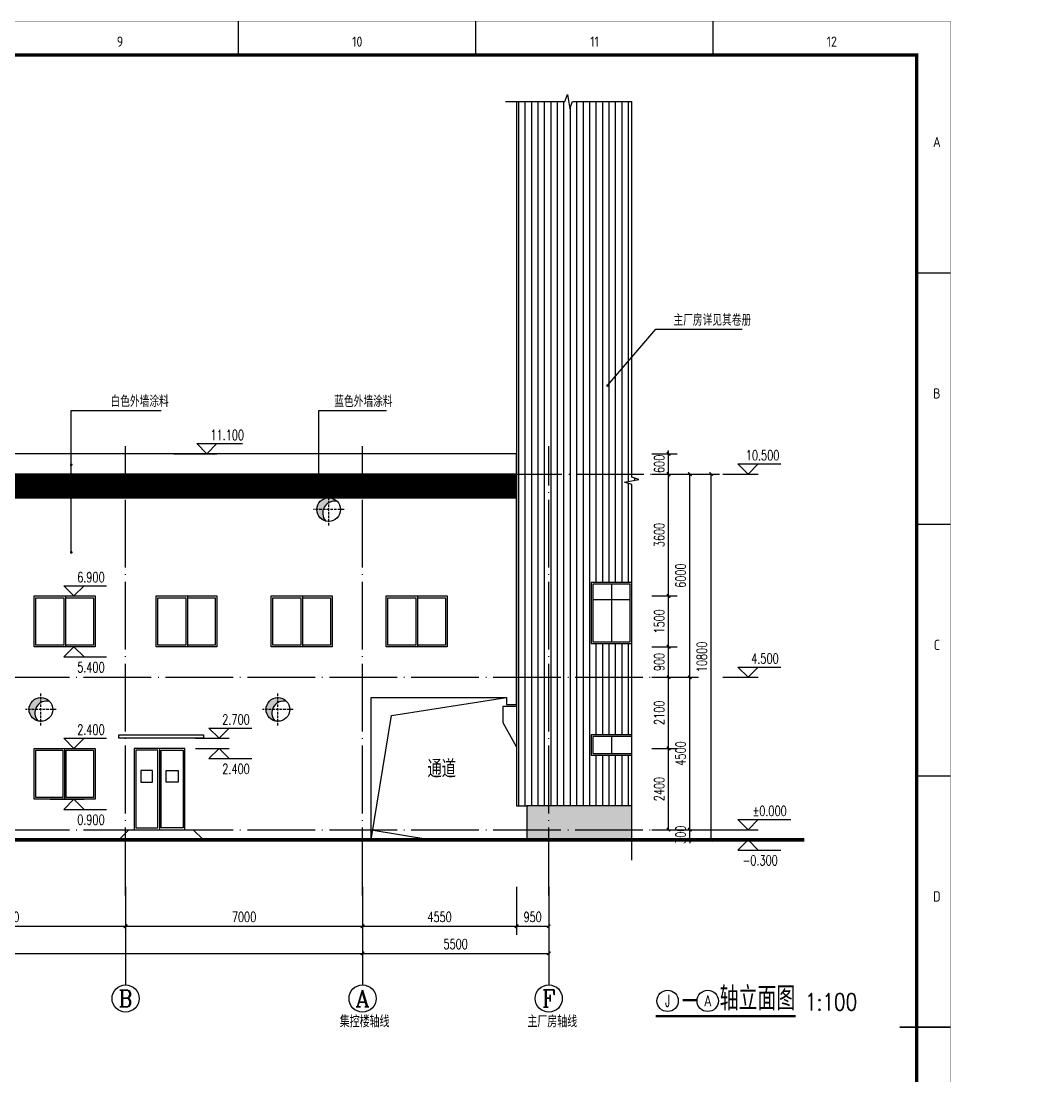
# Model space of a CAD drawing. Extents: x -93062 to 326984, y -142534 to 91021.
# Drawn here: x -1939 to 27712, y -94188 to -63046 of the extents above; entities that cross this region are included whole.
import ezdxf
from ezdxf.enums import TextEntityAlignment as Align

# ---------------------------------------------------------------- set-up
doc = ezdxf.new("R2010")
doc.units = 0
doc.header["$LTSCALE"] = 1000
doc.header["$MEASUREMENT"] = 0
doc.linetypes.add('DASH', pattern=[0.35, 0.25, -0.1])
doc.linetypes.add('DOTE', pattern=[2.42, 2, -0.2, 0.02, -0.2])
doc.layers.get('0').update_dxf_attribs({"color": 8})
doc.layers.get('Defpoints').update_dxf_attribs({"color": 8})
for name, color, linetype in [('AXIS', 8, 'Continuous'), ('AXIS_TEXT', 8, 'Continuous'), ('CENTRE LINE', 8, 'DOTE'), ('DIM_ELEV', 8, 'Continuous'), ('DIM_LEAD', 8, 'Continuous'), ('DIM_SYMB', 8, 'Continuous'), ('DOTE', 8, 'DOTE'), ('GROUND', 8, 'Continuous'), ('HOLE', 8, 'Continuous'), ('PROFILED STEEL SHEET', 8, 'Continuous'), ('PUB_DIM', 8, 'Continuous'), ('PUB_TEXT', 8, 'Continuous'), ('STAIR', 8, 'Continuous'), ('TEXT', 8, 'Continuous'), ('WALL', 8, 'Continuous'), ('WINDOW', 8, 'Continuous')]:
    doc.layers.add(name, color=color, linetype=linetype)
doc.styles.add('_TCH_AXIS', font='COMPLEX', dxfattribs={"bigfont": 'GBCBIG'})
doc.styles.add('_TCH_DIM', font='SIMPLEX', dxfattribs={"bigfont": 'GBCBIG'})
doc.styles.add('_TCH_DIM_T3', font='SIMPLEX', dxfattribs={"width": 0.705882, "bigfont": 'GBCBIG'})
doc.styles.add('HZTXT', font='geditxt.shx', dxfattribs={"width": 0.8, "bigfont": 'hztxt1.shx'})
doc.styles.get("Standard").update_dxf_attribs({"font": 'gbenor.shx', "bigfont": 'gbcbig.shx'})
doc.styles.add('TK', font='GEDITXT.SHX', dxfattribs={"width": 0.85, "height": 3.5, "bigfont": 'DXT.SHX'})
doc.dimstyles.new('_TCH_ARCH&&100', dxfattribs={"dimtxt": 297.5, "dimasz": 100, "dimexe": 250, "dimexo": 300, "dimgap": 126.25, "dimtad": 1, "dimdec": 0, "dimzin": 0, "dimdsep": 46, "dimtxsty": '_TCH_DIM_T3', "dimblk": 'ARCHTICK', "dimcen": 0.09, "dimazin": 2, "dimtfac": 1, "dimtdec": 0, "dimtix": 1, "dimtmove": 2, "dimatfit": 3, "dimfxl": 1, "dimtolj": 1, "dimtzin": 0, "dimarcsym": 0})

# ---------------------------------------------------------------- blocks, each defined once
blk = doc.blocks.new('dgdsgagd')
at = {"layer": 'WINDOW'}
blk.add_line((750, 2400), (750, 0), dxfattribs=at)
for points in [[(0, 0), (1500, 0), (1500, 2400), (0, 2400)], [(50, 50), (700, 50), (700, 2350), (50, 2350)], [(1450, 50), (800, 50), (800, 2350), (1450, 2350)], [(200, 1400), (550, 1400), (550, 1750), (200, 1750)], [(1300, 1400), (950, 1400), (950, 1750), (1300, 1750)]]:
    blk.add_lwpolyline(points, close=True, dxfattribs=at)
blk = doc.blocks.new('afdsfsaf')
at = {"layer": 'WINDOW'}
for p, q in [((875, 1450), (875, 50)), ((925, 1500), (925, 0))]:
    blk.add_line(p, q, dxfattribs=at)
blk.add_lwpolyline([(1800, 1500), (1800, 0), (0, 0), (0, 1500)], close=True, dxfattribs=at)
for points in [[(875, 50), (50, 50), (50, 1450), (875, 1450)], [(925, 1450), (1750, 1450), (1750, 50), (925, 50)]]:
    blk.add_lwpolyline(points, dxfattribs=at)
for points in [[(184, 738, 0, 0, 0), (585.5, 738, 40, 0, 0), (735.5, 738, 0, 0, 0)], [(1616, 738, 0, 0, 0), (1214.5, 738, 40, 0, 0), (1064.5, 738, 0, 0, 0)]]:
    blk.add_lwpolyline(points, format="xyseb", dxfattribs=at)
blk = doc.blocks.new('GEDI_WK_A1')
at = {"color": 3}
for p, q in [((630.75, 584), (630.75, 594)), ((700.83, 584), (700.83, 594)), ((770.92, 584), (770.92, 594)), ((831, 519.75), (841, 519.75)), ((831, 445.5), (841, 445.5)), ((831, 371.25), (841, 371.25)), ((831, 297), (841, 297))]:
    blk.add_line(p, q, dxfattribs=at)
for points, const_width in [([(0, 0), (841, 0), (841, 594), (0, 594)], 0.1), ([(25, 10), (831, 10), (831, 584), (25, 584)], 1)]:
    blk.add_lwpolyline(points, close=True, dxfattribs=dict(at, const_width=const_width))
at = {"color": 3, "const_width": 0.5}
blk.add_lwpolyline([(826, 297), (841, 297)], dxfattribs=at)
at = {"color": 3}
for s, p in [('9', (595.71, 588)), ('10', (665.79, 588)), ('11', (735.88, 588)), ('12', (805.96, 588))]:
    blk.add_text(s, height=3, dxfattribs=at).set_placement(p, align=Align.MIDDLE)
for s, p in [('A', (837, 556.88)), ('B', (837, 482.62)), ('C', (837, 408.38)), ('D', (837, 334.12))]:
    blk.add_text(s, height=3, dxfattribs=at).set_placement(p, align=Align.CENTER)
blk = doc.blocks.new('A$C67E35CD0')
blk.add_blockref('GEDI_WK_A1', (0, 0))
at = {"style": 'TK', "width": 0.85}
for tag, height, p in [('PROJECTNAME', 4.75, (776, 44)), ('PHASE', 4, (818, 44)), ('DRAWINGNAME', 4.75, (786, 31))]:
    blk.add_attdef(tag, text='', height=height, dxfattribs=at).set_placement(p, align=Align.MIDDLE_CENTER)
for tag, p, height in [('APPROVE', (663, 32.75), 3.5), ('DESIGN', (708, 32.75), 3.5), ('REVIEW1', (663, 25.75), 3.5), ('DRAW', (708, 25.75), 3.5), ('REVIEW2', (663, 18.75), 3.5), ('PROPORTION', (708, 18.75), 3.5), ('DRAWINGNUMBER', (758, 18.5), 4), ('CHECK', (663, 11.75), 3.5), ('DATE', (708, 11.75), 3.5), ('VERSION', (824, 11.75), 3.5)]:
    blk.add_attdef(tag, p, '', height=height, dxfattribs=at)
blk = doc.blocks.new('afefqwer')
at = {"xscale": 100, "yscale": 100, "zscale": 100}
blk.add_blockref('A$C67E35CD0', (-84100, 0), dxfattribs=at)
blk = doc.blocks.new('89')
at = {"layer": 'WINDOW'}
for p, q in [((-750, 1750), (-750, 50)), ((-1300, 1300), (-200, 1300))]:
    blk.add_line(p, q, dxfattribs=at)
for points in [[(-1350, 0), (-150, 0), (-150, 1800), (-1350, 1800)], [(-1300, 50), (-200, 50), (-200, 1750), (-1300, 1750)]]:
    blk.add_lwpolyline(points, close=True, dxfattribs=at)
blk = doc.blocks.new('dafdsf')
at = {"layer": 'HOLE'}
h = blk.add_hatch(color=256, dxfattribs=at)
h.dxf.hatch_style = 1
h.paths.add_polyline_path([(-225, 0, 0.342373), (-56, -218, -0.74588), (166, 152, 0.684245)])
at = {"layer": 'HOLE', "color": 251, "linetype": 'DASH', "ltscale": 0.2}
for p, q in [((0, -303), (0, 303)), ((291, 0), (-291, 0))]:
    blk.add_line(p, q, dxfattribs=at)
at = {"layer": 'HOLE'}
blk.add_circle((0, 0), 225, dxfattribs=at)
blk.add_arc((110, -66), 225, 75.5992, 222.4733, dxfattribs=at)
blk = doc.blocks.new('dsafsaf')
at = {"layer": 'WINDOW'}
for points in [[(1800, 1500), (1800, 0), (0, 0), (0, 1500)], [(850, 50), (50, 50), (50, 1450), (850, 1450)], [(950, 50), (950, 1450), (1750, 1450), (1750, 50)]]:
    blk.add_lwpolyline(points, close=True, dxfattribs=at)
blk.add_lwpolyline([(900, 1500), (900, 0)], dxfattribs=at)
blk = doc.blocks.new('_ArchTick')
at = {"color": 0, "linetype": 'ByBlock', "const_width": 0.4}
blk.add_lwpolyline([(-0.5, -0.5), (0.5, 0.5)], dxfattribs=at)
blk = doc.blocks.new('*D985')
at = {"layer": 'Defpoints', "color": 0, "transparency": 16777216}
for p in [(16389, -84519), (17186, -84519), (16389, -86919)]:
    blk.add_point(p, dxfattribs=at)
at = {"layer": 'PUB_DIM', "color": 0, "lineweight": -2, "transparency": 16777216}
for p, q in [((16689, -84519), (17436, -84519)), ((17186, -86919), (17186, -84519)), ((16689, -86919), (17436, -86919))]:
    blk.add_line(p, q, dxfattribs=at)
at = {"layer": 'PUB_DIM', "color": 0, "lineweight": -2, "transparency": 16777216, "xscale": 100, "yscale": 100, "zscale": 100}
for p, rotation in [((17186, -84519), 90), ((17186, -86919), 270)]:
    blk.add_blockref('_ArchTick', p, dxfattribs=dict(at, rotation=rotation))
at = {"layer": 'PUB_DIM', "color": 0, "transparency": 16777216, "insert": (16911, -85719), "char_height": 297.5, "attachment_point": 5, "rotation": 90, "style": '_TCH_DIM_T3'}
blk.add_mtext('\\A1;2400', dxfattribs=at)
blk = doc.blocks.new('*D986')
at = {"layer": 'Defpoints', "color": 0, "transparency": 16777216}
for p in [(16389, -82419), (17186, -82419), (16389, -84519)]:
    blk.add_point(p, dxfattribs=at)
at = {"layer": 'PUB_DIM', "color": 0, "lineweight": -2, "transparency": 16777216}
for p, q in [((16689, -82419), (17436, -82419)), ((17186, -84519), (17186, -82419)), ((16689, -84519), (17436, -84519))]:
    blk.add_line(p, q, dxfattribs=at)
at = {"layer": 'PUB_DIM', "color": 0, "lineweight": -2, "transparency": 16777216, "xscale": 100, "yscale": 100, "zscale": 100}
for p, rotation in [((17186, -82419), 90), ((17186, -84519), 270)]:
    blk.add_blockref('_ArchTick', p, dxfattribs=dict(at, rotation=rotation))
at = {"layer": 'PUB_DIM', "color": 0, "transparency": 16777216, "insert": (16911, -83469), "char_height": 297.5, "attachment_point": 5, "rotation": 90, "style": '_TCH_DIM_T3'}
blk.add_mtext('\\A1;2100', dxfattribs=at)
blk = doc.blocks.new('*D987')
at = {"layer": 'Defpoints', "color": 0, "transparency": 16777216}
for p in [(16389, -81519), (17186, -81519), (16389, -82419)]:
    blk.add_point(p, dxfattribs=at)
at = {"layer": 'PUB_DIM', "color": 0, "lineweight": -2, "transparency": 16777216}
for p, q in [((16689, -81519), (17436, -81519)), ((17186, -82419), (17186, -81519)), ((16689, -82419), (17436, -82419))]:
    blk.add_line(p, q, dxfattribs=at)
at = {"layer": 'PUB_DIM', "color": 0, "lineweight": -2, "transparency": 16777216, "xscale": 100, "yscale": 100, "zscale": 100}
for p, rotation in [((17186, -81519), 90), ((17186, -82419), 270)]:
    blk.add_blockref('_ArchTick', p, dxfattribs=dict(at, rotation=rotation))
at = {"layer": 'PUB_DIM', "color": 0, "transparency": 16777216, "insert": (16911, -81969), "char_height": 297.5, "attachment_point": 5, "rotation": 90, "style": '_TCH_DIM_T3'}
blk.add_mtext('\\A1;900', dxfattribs=at)
blk = doc.blocks.new('*D988')
at = {"layer": 'Defpoints', "color": 0, "transparency": 16777216}
for p in [(16389, -80019), (17186, -80019), (16389, -81519)]:
    blk.add_point(p, dxfattribs=at)
at = {"layer": 'PUB_DIM', "color": 0, "lineweight": -2, "transparency": 16777216}
for p, q in [((16689, -80019), (17436, -80019)), ((17186, -81519), (17186, -80019)), ((16689, -81519), (17436, -81519))]:
    blk.add_line(p, q, dxfattribs=at)
at = {"layer": 'PUB_DIM', "color": 0, "lineweight": -2, "transparency": 16777216, "xscale": 100, "yscale": 100, "zscale": 100}
for p, rotation in [((17186, -80019), 90), ((17186, -81519), 270)]:
    blk.add_blockref('_ArchTick', p, dxfattribs=dict(at, rotation=rotation))
at = {"layer": 'PUB_DIM', "color": 0, "transparency": 16777216, "insert": (16911, -80769), "char_height": 297.5, "attachment_point": 5, "rotation": 90, "style": '_TCH_DIM_T3'}
blk.add_mtext('\\A1;1500', dxfattribs=at)
blk = doc.blocks.new('*D989')
at = {"layer": 'Defpoints', "color": 0, "transparency": 16777216}
for p in [(16389, -76419), (17186, -76419), (16389, -80019)]:
    blk.add_point(p, dxfattribs=at)
at = {"layer": 'PUB_DIM', "color": 0, "lineweight": -2, "transparency": 16777216}
for p, q in [((16689, -76419), (17436, -76419)), ((17186, -80019), (17186, -76419)), ((16689, -80019), (17436, -80019))]:
    blk.add_line(p, q, dxfattribs=at)
at = {"layer": 'PUB_DIM', "color": 0, "lineweight": -2, "transparency": 16777216, "xscale": 100, "yscale": 100, "zscale": 100}
for p, rotation in [((17186, -76419), 90), ((17186, -80019), 270)]:
    blk.add_blockref('_ArchTick', p, dxfattribs=dict(at, rotation=rotation))
at = {"layer": 'PUB_DIM', "color": 0, "transparency": 16777216, "insert": (16911, -78219), "char_height": 297.5, "attachment_point": 5, "rotation": 90, "style": '_TCH_DIM_T3'}
blk.add_mtext('\\A1;3600', dxfattribs=at)
blk = doc.blocks.new('*D990')
at = {"layer": 'Defpoints', "color": 0, "transparency": 16777216}
for p in [(16389, -75819), (17186, -75819), (16389, -76419)]:
    blk.add_point(p, dxfattribs=at)
at = {"layer": 'PUB_DIM', "color": 0, "lineweight": -2, "transparency": 16777216}
for p, q in [((16689, -75819), (17436, -75819)), ((17186, -75819), (17186, -75719)), ((17186, -76419), (17186, -75819)), ((16689, -76419), (17436, -76419)), ((17186, -76419), (17186, -76519))]:
    blk.add_line(p, q, dxfattribs=at)
at = {"layer": 'PUB_DIM', "color": 0, "lineweight": -2, "transparency": 16777216, "xscale": 100, "yscale": 100, "zscale": 100}
for p, rotation in [((17186, -75819), 270), ((17186, -76419), 90)]:
    blk.add_blockref('_ArchTick', p, dxfattribs=dict(at, rotation=rotation))
at = {"layer": 'PUB_DIM', "color": 0, "transparency": 16777216, "insert": (16911, -76119), "char_height": 297.5, "attachment_point": 5, "rotation": 90, "style": '_TCH_DIM_T3'}
blk.add_mtext('\\A1;600', dxfattribs=at)
blk = doc.blocks.new('*D991')
at = {"layer": 'Defpoints', "color": 0, "transparency": 16777216}
for p in [(16896, -76419), (18445, -76419), (16896, -87219)]:
    blk.add_point(p, dxfattribs=at)
at = {"layer": 'PUB_DIM', "color": 0, "lineweight": -2, "transparency": 16777216}
for p, q in [((17196, -76419), (18695, -76419)), ((18445, -87219), (18445, -76419)), ((17196, -87219), (18695, -87219))]:
    blk.add_line(p, q, dxfattribs=at)
at = {"layer": 'PUB_DIM', "color": 0, "lineweight": -2, "transparency": 16777216, "xscale": 100, "yscale": 100, "zscale": 100}
for p, rotation in [((18445, -76419), 90), ((18445, -87219), 270)]:
    blk.add_blockref('_ArchTick', p, dxfattribs=dict(at, rotation=rotation))
at = {"layer": 'PUB_DIM', "color": 0, "transparency": 16777216, "insert": (18170, -81819), "char_height": 297.5, "attachment_point": 5, "rotation": 90, "style": '_TCH_DIM_T3'}
blk.add_mtext('\\A1;10800', dxfattribs=at)
blk = doc.blocks.new('*D992')
at = {"layer": 'Defpoints', "color": 0, "transparency": 16777216}
for p in [(17019, -86919), (17816, -86919), (17019, -87219)]:
    blk.add_point(p, dxfattribs=at)
at = {"layer": 'PUB_DIM', "color": 0, "lineweight": -2, "transparency": 16777216}
for p, q in [((17816, -86919), (17816, -86819)), ((17319, -86919), (18066, -86919)), ((17816, -87219), (17816, -86919)), ((17319, -87219), (18066, -87219)), ((17816, -87219), (17816, -87319))]:
    blk.add_line(p, q, dxfattribs=at)
at = {"layer": 'PUB_DIM', "color": 0, "lineweight": -2, "transparency": 16777216, "xscale": 100, "yscale": 100, "zscale": 100}
for p, rotation in [((17816, -86919), 270), ((17816, -87219), 90)]:
    blk.add_blockref('_ArchTick', p, dxfattribs=dict(at, rotation=rotation))
at = {"layer": 'PUB_DIM', "color": 0, "transparency": 16777216, "insert": (17541, -87069), "char_height": 297.5, "attachment_point": 5, "rotation": 90, "style": '_TCH_DIM_T3'}
blk.add_mtext('\\A1;300', dxfattribs=at)
blk = doc.blocks.new('*D993')
at = {"layer": 'Defpoints', "color": 0, "transparency": 16777216}
for p in [(17019, -82419), (17816, -82419), (17019, -86919)]:
    blk.add_point(p, dxfattribs=at)
at = {"layer": 'PUB_DIM', "color": 0, "lineweight": -2, "transparency": 16777216}
for p, q in [((17319, -82419), (18066, -82419)), ((17816, -86919), (17816, -82419)), ((17319, -86919), (18066, -86919))]:
    blk.add_line(p, q, dxfattribs=at)
at = {"layer": 'PUB_DIM', "color": 0, "lineweight": -2, "transparency": 16777216, "xscale": 100, "yscale": 100, "zscale": 100}
for p, rotation in [((17816, -82419), 90), ((17816, -86919), 270)]:
    blk.add_blockref('_ArchTick', p, dxfattribs=dict(at, rotation=rotation))
at = {"layer": 'PUB_DIM', "color": 0, "transparency": 16777216, "insert": (17541, -84669), "char_height": 297.5, "attachment_point": 5, "rotation": 90, "style": '_TCH_DIM_T3'}
blk.add_mtext('\\A1;4500', dxfattribs=at)
blk = doc.blocks.new('*D994')
at = {"layer": 'Defpoints', "color": 0, "transparency": 16777216}
for p in [(17019, -76419), (17816, -76419), (17019, -82419)]:
    blk.add_point(p, dxfattribs=at)
at = {"layer": 'PUB_DIM', "color": 0, "lineweight": -2, "transparency": 16777216}
for p, q in [((17319, -76419), (18066, -76419)), ((17816, -82419), (17816, -76419)), ((17319, -82419), (18066, -82419))]:
    blk.add_line(p, q, dxfattribs=at)
at = {"layer": 'PUB_DIM', "color": 0, "lineweight": -2, "transparency": 16777216, "xscale": 100, "yscale": 100, "zscale": 100}
for p, rotation in [((17816, -76419), 90), ((17816, -82419), 270)]:
    blk.add_blockref('_ArchTick', p, dxfattribs=dict(at, rotation=rotation))
at = {"layer": 'PUB_DIM', "color": 0, "transparency": 16777216, "insert": (17541, -79419), "char_height": 297.5, "attachment_point": 5, "rotation": 90, "style": '_TCH_DIM_T3'}
blk.add_mtext('\\A1;6000', dxfattribs=at)
blk = doc.blocks.new('*D1014')
at = {"layer": 'AXIS', "color": 0, "lineweight": -2, "transparency": 16777216}
for p, q in [((12697, -88608), (12697, -90020)), ((13647, -88608), (13647, -90020)), ((12697, -89770), (13647, -89770))]:
    blk.add_line(p, q, dxfattribs=at)
at = {"layer": 'Defpoints', "color": 0, "transparency": 16777216}
for p in [(12697, -88308), (13647, -88308), (13647, -89770)]:
    blk.add_point(p, dxfattribs=at)
at = {"layer": 'AXIS', "color": 0, "lineweight": -2, "transparency": 16777216, "xscale": 100, "yscale": 100, "zscale": 100, "rotation": 180}
blk.add_blockref('_ArchTick', (12697, -89770), dxfattribs=at)
at = {"layer": 'AXIS', "color": 0, "lineweight": -2, "transparency": 16777216, "xscale": 100, "yscale": 100, "zscale": 100}
blk.add_blockref('_ArchTick', (13647, -89770), dxfattribs=at)
at = {"layer": 'AXIS', "color": 0, "transparency": 16777216, "insert": (13172, -89495), "char_height": 297.5, "attachment_point": 5, "style": '_TCH_DIM_T3'}
blk.add_mtext('\\A1;950', dxfattribs=at)
blk = doc.blocks.new('*D1015')
at = {"layer": 'AXIS', "color": 0, "lineweight": -2, "transparency": 16777216}
for p, q in [((8147, -88608), (8147, -90020)), ((12697, -88608), (12697, -90020)), ((8147, -89770), (12697, -89770))]:
    blk.add_line(p, q, dxfattribs=at)
at = {"layer": 'Defpoints', "color": 0, "transparency": 16777216}
for p in [(8147, -88308), (12697, -88308), (12697, -89770)]:
    blk.add_point(p, dxfattribs=at)
at = {"layer": 'AXIS', "color": 0, "lineweight": -2, "transparency": 16777216, "xscale": 100, "yscale": 100, "zscale": 100, "rotation": 180}
blk.add_blockref('_ArchTick', (8147, -89770), dxfattribs=at)
at = {"layer": 'AXIS', "color": 0, "lineweight": -2, "transparency": 16777216, "xscale": 100, "yscale": 100, "zscale": 100}
blk.add_blockref('_ArchTick', (12697, -89770), dxfattribs=at)
at = {"layer": 'AXIS', "color": 0, "transparency": 16777216, "insert": (10422, -89495), "char_height": 297.5, "attachment_point": 5, "style": '_TCH_DIM_T3'}
blk.add_mtext('\\A1;4550', dxfattribs=at)
blk = doc.blocks.new('*D1016')
at = {"layer": 'AXIS', "color": 0, "lineweight": -2, "transparency": 16777216}
for p, q in [((1147, -88608), (1147, -90020)), ((8147, -88608), (8147, -90020)), ((1147, -89770), (8147, -89770))]:
    blk.add_line(p, q, dxfattribs=at)
at = {"layer": 'Defpoints', "color": 0, "transparency": 16777216}
for p in [(1147, -88308), (8147, -88308), (8147, -89770)]:
    blk.add_point(p, dxfattribs=at)
at = {"layer": 'AXIS', "color": 0, "lineweight": -2, "transparency": 16777216, "xscale": 100, "yscale": 100, "zscale": 100, "rotation": 180}
blk.add_blockref('_ArchTick', (1147, -89770), dxfattribs=at)
at = {"layer": 'AXIS', "color": 0, "lineweight": -2, "transparency": 16777216, "xscale": 100, "yscale": 100, "zscale": 100}
blk.add_blockref('_ArchTick', (8147, -89770), dxfattribs=at)
at = {"layer": 'AXIS', "color": 0, "transparency": 16777216, "insert": (4647, -89495), "char_height": 297.5, "attachment_point": 5, "style": '_TCH_DIM_T3'}
blk.add_mtext('\\A1;7000', dxfattribs=at)
blk = doc.blocks.new('*D1017')
at = {"layer": 'AXIS', "color": 0, "lineweight": -2, "transparency": 16777216}
for p, q in [((-5853, -88608), (-5853, -90020)), ((1147, -88608), (1147, -90020)), ((-5853, -89770), (1147, -89770))]:
    blk.add_line(p, q, dxfattribs=at)
at = {"layer": 'Defpoints', "color": 0, "transparency": 16777216}
for p in [(-5853, -88308), (1147, -88308), (1147, -89770)]:
    blk.add_point(p, dxfattribs=at)
at = {"layer": 'AXIS', "color": 0, "lineweight": -2, "transparency": 16777216, "xscale": 100, "yscale": 100, "zscale": 100, "rotation": 180}
blk.add_blockref('_ArchTick', (-5853, -89770), dxfattribs=at)
at = {"layer": 'AXIS', "color": 0, "lineweight": -2, "transparency": 16777216, "xscale": 100, "yscale": 100, "zscale": 100}
blk.add_blockref('_ArchTick', (1147, -89770), dxfattribs=at)
at = {"layer": 'AXIS', "color": 0, "transparency": 16777216, "insert": (-2353, -89495), "char_height": 297.5, "attachment_point": 5, "style": '_TCH_DIM_T3'}
blk.add_mtext('\\A1;7000', dxfattribs=at)
blk = doc.blocks.new('*D1024')
at = {"layer": 'AXIS', "color": 0, "lineweight": -2, "transparency": 16777216}
for p, q in [((8147, -88608), (8147, -90820)), ((13647, -88608), (13647, -90820)), ((8147, -90570), (13647, -90570))]:
    blk.add_line(p, q, dxfattribs=at)
at = {"layer": 'Defpoints', "color": 0, "transparency": 16777216}
for p in [(8147, -88308), (13647, -88308), (13647, -90570)]:
    blk.add_point(p, dxfattribs=at)
at = {"layer": 'AXIS', "color": 0, "lineweight": -2, "transparency": 16777216, "xscale": 100, "yscale": 100, "zscale": 100, "rotation": 180}
blk.add_blockref('_ArchTick', (8147, -90570), dxfattribs=at)
at = {"layer": 'AXIS', "color": 0, "lineweight": -2, "transparency": 16777216, "xscale": 100, "yscale": 100, "zscale": 100}
blk.add_blockref('_ArchTick', (13647, -90570), dxfattribs=at)
at = {"layer": 'AXIS', "color": 0, "transparency": 16777216, "insert": (10897, -90295), "char_height": 297.5, "attachment_point": 5, "style": '_TCH_DIM_T3'}
blk.add_mtext('\\A1;5500', dxfattribs=at)
blk = doc.blocks.new('*D1025')
at = {"layer": 'AXIS', "color": 0, "lineweight": -2, "transparency": 16777216}
for p, q in [((-46353, -88608), (-46353, -90820)), ((8147, -88608), (8147, -90820)), ((-46353, -90570), (8147, -90570))]:
    blk.add_line(p, q, dxfattribs=at)
at = {"layer": 'Defpoints', "color": 0, "transparency": 16777216}
for p in [(-46353, -88308), (8147, -88308), (8147, -90570)]:
    blk.add_point(p, dxfattribs=at)
at = {"layer": 'AXIS', "color": 0, "lineweight": -2, "transparency": 16777216, "xscale": 100, "yscale": 100, "zscale": 100, "rotation": 180}
blk.add_blockref('_ArchTick', (-46353, -90570), dxfattribs=at)
at = {"layer": 'AXIS', "color": 0, "lineweight": -2, "transparency": 16777216, "xscale": 100, "yscale": 100, "zscale": 100}
blk.add_blockref('_ArchTick', (8147, -90570), dxfattribs=at)
at = {"layer": 'AXIS', "color": 0, "transparency": 16777216, "insert": (-19103, -90295), "char_height": 297.5, "attachment_point": 5, "style": '_TCH_DIM_T3'}
blk.add_mtext('\\A1;54500', dxfattribs=at)

msp = doc.modelspace()

# ---------------------------------------------------------------- hatches: boundary and pattern name
at = {"layer": 'GROUND'}
h = msp.add_hatch(dxfattribs=at)
h.set_pattern_fill('DOTS', color=251, scale=100)
h.set_pattern_definition([(0, (-355015.63, -118934.17), (79.375, 158.75), [0, -158.75])])
h.paths.add_polyline_path([(34033.7, -87308.8), (38238.4, -87308.8), (38238.4, -86038.8), (34033.7, -86038.8)], flags=9)
h.paths.add_polyline_path([(16097.2, -87218.9), (16097.2, -86218.9), (12997.2, -86218.9), (12997.2, -87218.9)])
at = {"layer": 'PROFILED STEEL SHEET'}
h = msp.add_hatch(dxfattribs=at)
h.set_pattern_fill('LINE', color=256, scale=200, angle=90)
h.set_pattern_definition([(90, (0, 0), (-190.5, 1e-14), [])])
h.paths.add_polyline_path([(16097.2, -65418.9), (14347.3, -65418.9), (14272.8, -65628.9), (14198.8, -65208.9), (14122.3, -65418.9), (12697.2, -65418.9), (12697.2, -86218.9), (12997.2, -86218.9), (16097.2, -86218.9), (16097.2, -84718.9), (14897.2, -84718.9), (14897.2, -84118.9), (16097.2, -84118.9), (16097.2, -81418.9), (14897.2, -81418.9), (14897.2, -79618.9), (16097.2, -79618.9), (16097.2, -76731.4), (15887.2, -76654.9), (16307.2, -76580.9), (16097.2, -76506.4)])

# ---------------------------------------------------------------- linework, layer by layer
at = {"layer": 'AXIS'}
for p, q in [((1147.2, -88608.4), (1147.2, -91502.9)), ((8147.2, -88608.4), (8147.2, -91502.9)), ((13647.2, -88608.4), (13647.2, -91502.9))]:
    msp.add_line(p, q, dxfattribs=at)
msp.add_lwpolyline([(8397.2, -87218.9), (9001.5, -83543), (12397.2, -83018.9)], dxfattribs=at)
for centre in [(1147.2, -91902.9), (8147.2, -91902.9), (13647.2, -91902.9)]:
    msp.add_circle(centre, 400, dxfattribs=at)
at = {"layer": 'CENTRE LINE'}
for p, q in [((-4903.5, -76418.9), (16689, -76418.9)), ((-50913.7, -82418.9), (17473.5, -82418.9)), ((-50913.7, -86918.9), (18793.1, -86918.9))]:
    msp.add_line(p, q, dxfattribs=at)
at = {"layer": 'DIM_ELEV'}
for p, q in [((3547.1, -75818.9), (3247.1, -75518.9)), ((3247.1, -75518.9), (4605.1, -75518.9)), ((3547.1, -75818.9), (3847.1, -75518.9)), ((2570.5, -75818.9), (3847.1, -75818.9)), ((19532.3, -76418.9), (19232.3, -76118.9)), ((19232.3, -76118.9), (20498.3, -76118.9)), ((19532.3, -76418.9), (19832.3, -76118.9)), ((18793.1, -76418.9), (19832.3, -76418.9)), ((-378, -80018.9), (-678, -79718.9)), ((-678, -79718.9), (588, -79718.9)), ((-378, -80018.9), (-78, -79718.9)), ((-378, -81518.9), (-678, -81818.9)), ((-378, -81518.9), (-78, -81818.9)), ((-678, -81818.9), (588, -81818.9)), ((19532.3, -82418.9), (19232.3, -82118.9)), ((19232.3, -82118.9), (20498.3, -82118.9)), ((19532.3, -82418.9), (19832.3, -82118.9)), ((18793.1, -82418.9), (19832.3, -82418.9)), ((3908, -84218.9), (3608, -83918.9)), ((3608, -83918.9), (4874, -83918.9)), ((3908, -84218.9), (4208, -83918.9)), ((-378, -84518.9), (-678, -84218.9)), ((-678, -84218.9), (588, -84218.9)), ((-378, -84518.9), (-78, -84218.9)), ((3208, -84218.9), (4208, -84218.9)), ((-1078, -84518.9), (-78, -84518.9)), ((3208, -84518.9), (4208, -84518.9)), ((3908, -84518.9), (3608, -84818.9)), ((3908, -84518.9), (4208, -84818.9)), ((3608, -84818.9), (4874, -84818.9)), ((-1078, -86018.9), (-78, -86018.9)), ((-378, -86018.9), (-678, -86318.9)), ((-378, -86018.9), (-78, -86318.9)), ((-678, -86318.9), (588, -86318.9)), ((19532.3, -86918.9), (19232.3, -86618.9)), ((19232.3, -86618.9), (20797.3, -86618.9)), ((19532.3, -86918.9), (19832.3, -86618.9)), ((18793.1, -86918.9), (19832.3, -86918.9)), ((18832.3, -87218.9), (19832.3, -87218.9)), ((19532.3, -87218.9), (19232.3, -87518.9)), ((19532.3, -87218.9), (19832.3, -87518.9)), ((19232.3, -87518.9), (20498.3, -87518.9))]:
    msp.add_line(p, q, dxfattribs=at)
at = {"layer": 'DIM_LEAD'}
for p, q in [((15385, -73806), (16814.5, -72145.5)), ((16814.5, -72145.5), (19364.5, -72145.5)), ((-457.5, -78731), (-457.5, -74544.5)), ((-457.5, -76146.5), (-457.5, -74544.5)), ((-457.5, -74544.5), (2198.5, -74544.5)), ((6851, -76745.5), (6851, -74547.5)), ((6851, -74547.5), (8853, -74547.5))]:
    msp.add_line(p, q, dxfattribs=at)
at = {"layer": 'DIM_LEAD', "const_width": 40}
for points in [[(15372, -73821.2, 1), (15398, -73790.8, 1)], [(-457.5, -76166.5, 1), (-457.5, -76126.5, 1)], [(6851, -76765.5, 1), (6851, -76725.5, 1)], [(-457.5, -78751, 1), (-457.5, -78711, 1)]]:
    msp.add_lwpolyline(points, format="xyb", close=True, dxfattribs=at)
at = {"layer": 'DIM_SYMB'}
for points in [[(12372.5, -65418.9), (14122.3, -65418.9), (14198.8, -65208.9), (14272.8, -65628.9), (14347.3, -65418.9), (16097.2, -65418.9)], [(16097.2, -87818.9), (16097.2, -76731.4), (15887.2, -76654.9), (16307.2, -76580.9), (16097.2, -76506.4), (16097.2, -65418.9)]]:
    msp.add_lwpolyline(points, dxfattribs=at)
at = {"layer": 'DIM_SYMB', "const_width": 70}
msp.add_lwpolyline([(16806.9, -92427.5), (20935.5, -92427.5)], dxfattribs=at)
at = {"layer": 'DOTE'}
for p, q in [((1147.2, -88857.5), (1147.2, -75597.5)), ((8147.2, -88857.5), (8147.2, -75597.5)), ((13647.2, -88857.5), (13647.2, -75597.5))]:
    msp.add_line(p, q, dxfattribs=at)
at = {"layer": 'GROUND', "color": 151, "const_width": 700}
msp.add_lwpolyline([(12697.2, -76768.9), (-5602.9, -76768.9)], dxfattribs=at)
at = {"layer": 'GROUND', "color": 151}
msp.add_lwpolyline([(12697.2, -76418.9), (-5602.9, -76418.9), (-5602.9, -77118.9), (12697.2, -77118.9)], dxfattribs=at)
at = {"layer": 'PUB_TEXT'}
for centre in [(17156.9, -91972.5), (18342.2, -91972.5)]:
    msp.add_circle(centre, 315, dxfattribs=at)
at = {"layer": 'STAIR'}
msp.add_line((16097.2, -86218.9), (12997.2, -86218.9), dxfattribs=at)
for points in [[(12697.2, -84468.9), (12297.2, -83768.9), (12297.2, -83268.9), (12697.2, -83268.9)], [(947.2, -87218.9), (1247.2, -86918.9), (3147.2, -86918.9), (3447.2, -87218.9)], [(8397.2, -86918.9), (10197.2, -87218.9)]]:
    msp.add_lwpolyline(points, dxfattribs=at)
msp.add_lwpolyline([(947.2, -84218.9), (947.2, -84118.9), (3447.2, -84118.9), (3447.2, -84218.9)], close=True, dxfattribs=at)
at = {"layer": 'WALL'}
for points in [[(8397.2, -87218.9), (8397.2, -83018.9), (12397.2, -83018.9), (12397.2, -83218.9), (12697.2, -83218.9), (12697.2, -83018.9), (12697.2, -75818.9), (-5602.9, -75818.9), (-5602.9, -68118.9), (-5602.9, -65418.9), (-12102.8, -65418.9), (-12102.8, -68118.9), (-46602.8, -68118.9), (-46602.8, -87218.9)], [(12697.2, -65418.9), (12697.2, -86218.9), (12997.2, -86218.9), (12997.2, -87218.9)]]:
    msp.add_lwpolyline(points, dxfattribs=at)
at = {"layer": 'WALL', "color": 254}
msp.add_lwpolyline([(-54178, -87218.9, 100, 100, 0), (21194, -87218.9, 100, 100, 0)], format="xyseb", dxfattribs=at)
at = {"layer": 'WINDOW'}
msp.add_line((15497.2, -84168.9), (15497.2, -84668.9), dxfattribs=at)
for points in [[(16097.2, -84118.9), (14897.2, -84118.9), (14897.2, -84718.9), (16097.2, -84718.9)], [(16097.2, -84168.9), (14947.2, -84168.9), (14947.2, -84668.9), (16097.2, -84668.9)]]:
    msp.add_lwpolyline(points, dxfattribs=at)

# ---------------------------------------------------------------- block references
msp.add_blockref('afefqwer', (25511.5, -122451))
at = {"layer": 'HOLE', "xscale": 1.555555555555555, "yscale": 1.555555555555555, "zscale": 1.555555555555555}
for p in [(7147.2, -77468.9), (-1352.8, -83368.9), (5647.2, -83368.9)]:
    msp.add_blockref('dafdsf', p, dxfattribs=at)
at = {"layer": 'WINDOW'}
for name, p in [('89', (16247.2, -81418.9)), ('afdsfsaf', (-1552.8, -81518.9)), ('afdsfsaf', (2047.2, -81518.9)), ('afdsfsaf', (5447.2, -81518.9)), ('afdsfsaf', (8847.2, -81518.9)), ('dsafsaf', (-1552.8, -86018.9)), ('dgdsgagd', (1397.2, -86918.9))]:
    msp.add_blockref(name, p, dxfattribs=at)

# ---------------------------------------------------------------- texts
at = {"layer": 'AXIS', "style": 'HZTXT', "width": 0.8}
for s, p in [('集控楼轴线', (7473, -92754.5)), ('主厂房轴线', (13016.5, -92754.5))]:
    msp.add_text(s, height=350, dxfattribs=at).set_placement(p)
at = {"layer": 'AXIS_TEXT', "style": '_TCH_AXIS'}
for s, height, p, p2 in [('B', 497.4, (945.8, -92151.6), (1348.5, -92151.6)), ('A', 485.9, (7938.9, -92145.9), (8355.4, -92145.9)), ('F', 509.1, (13453.2, -92157.5), (13841.1, -92157.5))]:
    msp.add_text(s, height=height, dxfattribs=at).set_placement(p, p2, align=Align.FIT)
at = {"layer": 'PUB_TEXT', "style": '_TCH_DIM'}
for s, p in [('主厂房详见其卷册', (17330.8, -72040.5)), ('白色外墙涂料', (700.9, -74439.5)), ('蓝色外墙涂料', (7310.8, -74442.5))]:
    msp.add_text(s, height=337.59, dxfattribs=at).set_placement(p)
at = {"layer": 'PUB_TEXT'}
for s, height, style, width, p in [('11.100', 297.5, '_TCH_DIM', 0.705882, (3655.1, -75413.9)), ('10.500', 297.5, '_TCH_DIM', 0.705882, (19468.3, -76013.9)), ('6.900', 297.5, '_TCH_DIM', 0.705882, (-282, -79613.9)), ('4.500', 297.5, '_TCH_DIM', 0.705882, (19628.3, -82013.9)), ('5.400', 297.5, '_TCH_DIM', 0.705882, (-282, -82273.9)), ('2.700', 297.5, '_TCH_DIM', 0.705882, (4004, -83813.9)), ('2.400', 297.5, '_TCH_DIM', 0.705882, (-282, -84113.9)), ('2.400', 297.5, '_TCH_DIM', 0.705882, (4004, -85273.9)), ('%%P0.000', 297.5, '_TCH_DIM', 0.705882, (19667.3, -86513.9)), ('0.900', 297.5, '_TCH_DIM', 0.705882, (-282, -86773.9)), ('-0.300', 297.5, '_TCH_DIM', 0.705882, (19368.3, -87973.9)), ('轴立面图', 700, 'HZTXT', 0.8, (18692.2, -92252.5)), ('1:100', 500, 'HZTXT', 0.8, (21215.5, -92252.5)), ('-', 700, 'HZTXT', 0.8, (17506.9, -92252.5))]:
    msp.add_text(s, height=height, dxfattribs=dict(at, style=style, width=width)).set_placement(p)
at = {"layer": 'PUB_TEXT', "style": 'HZTXT', "width": 0.8}
for s, height, p, p2 in [('J', 353.2, (17089.6, -92149.1), (17224.1, -92149.1)), ('A', 322.8, (18243.8, -92133.9), (18440.6, -92133.9))]:
    msp.add_text(s, height=height, dxfattribs=at).set_placement(p, p2, align=Align.FIT)
at = {"layer": 'TEXT', "style": 'HZTXT', "width": 0.8}
msp.add_text('通道', height=525, dxfattribs=at).set_placement((10065.3, -85384.2))

# ---------------------------------------------------------------- dimensions: what is measured, and where the dimension line sits
at = {"layer": 'AXIS'}
for p1, p2, distance, picture, middle in [((-46352.8, -88308.4), (8147.2, -88308.4), -2261.2, '*D1025', (-19102.8, -90294.7)), ((-5852.8, -88308.4), (1147.2, -88308.4), -1461.2, '*D1017', (-2352.8, -89494.7)), ((1147.2, -88308.4), (8147.2, -88308.4), -1461.2, '*D1016', (4647.2, -89494.7)), ((8147.2, -88308.4), (12697.2, -88308.4), -1461.2, '*D1015', (10422.2, -89494.7)), ((8147.2, -88308.4), (13647.2, -88308.4), -2261.2, '*D1024', (10897.2, -90294.7)), ((12697.2, -88308.4), (13647.2, -88308.4), -1461.2, '*D1014', (13172.2, -89494.7))]:
    dim = msp.add_aligned_dim(p1=p1, p2=p2, distance=distance, dimstyle='_TCH_ARCH&&100', dxfattribs=at)
    dim.commit()
    dim.dimension.update_dxf_attribs({"geometry": picture, "text_midpoint": middle})
at = {"layer": 'PUB_DIM'}
for p1, p2, distance, picture, middle in [((16389, -76418.9), (16389, -75818.9), -796.8, '*D990', (16910.8, -76118.9)), ((16389, -80018.9), (16389, -76418.9), -796.8, '*D989', (16910.8, -78218.9)), ((16896, -87218.9), (16896, -76418.9), -1549.5, '*D991', (18170.5, -81818.9)), ((17018.8, -82418.9), (17018.8, -76418.9), -796.8, '*D994', (17540.6, -79418.9)), ((16389, -81518.9), (16389, -80018.9), -796.8, '*D988', (16910.8, -80768.9)), ((16389, -82418.9), (16389, -81518.9), -796.8, '*D987', (16910.8, -81968.9)), ((16389, -84518.9), (16389, -82418.9), -796.8, '*D986', (16910.8, -83468.9)), ((17018.8, -86918.9), (17018.8, -82418.9), -796.8, '*D993', (17540.6, -84668.9)), ((16389, -86918.9), (16389, -84518.9), -796.8, '*D985', (16910.8, -85718.9)), ((17018.8, -87218.9), (17018.8, -86918.9), -796.8, '*D992', (17540.6, -87068.9))]:
    dim = msp.add_aligned_dim(p1=p1, p2=p2, distance=distance, dimstyle='_TCH_ARCH&&100', dxfattribs=at)
    dim.commit()
    dim.dimension.update_dxf_attribs({"geometry": picture, "text_midpoint": middle})

doc.saveas('drawing.dxf')
